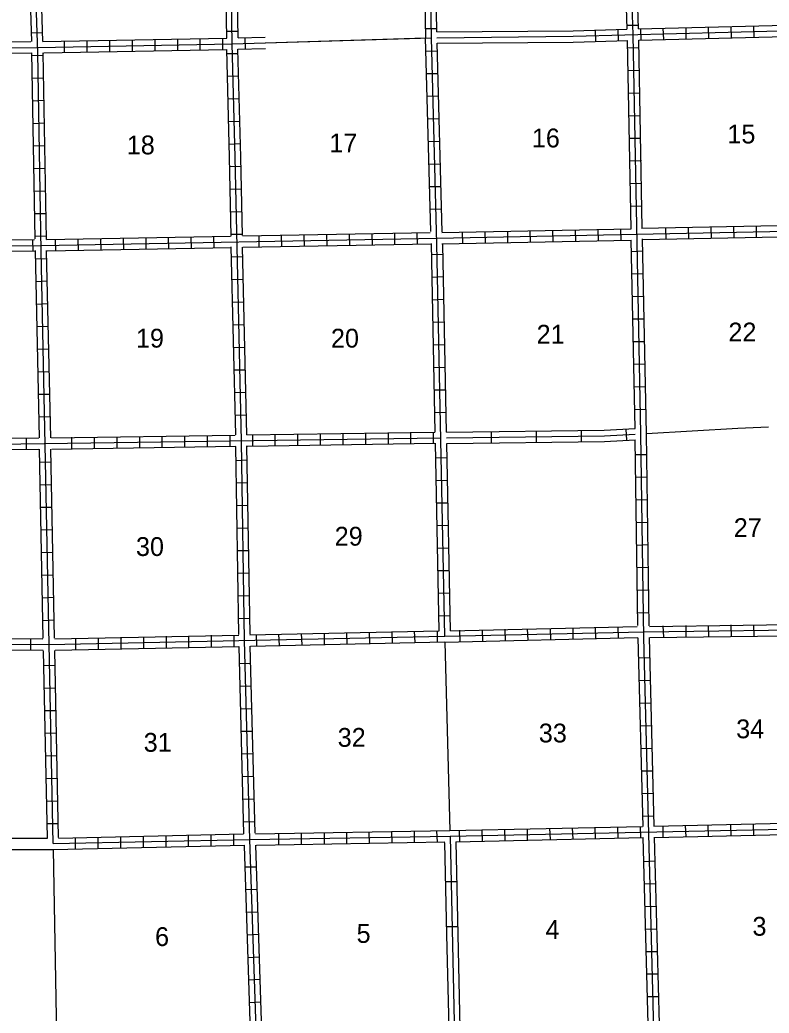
# Model space of a CAD drawing. Extents: x 1826985 to 2172499, y 15894647 to 16271025.
# Drawn here: x 2037284 to 2057170, y 15959443 to 15985822 of the extents above; entities that cross this region are included whole.
import ezdxf

# ---------------------------------------------------------------- set-up
doc = ezdxf.new("R2010")
doc.units = 0
for name, color, linetype in [('L10', 7, 'Continuous'), ('L11', 7, 'Continuous'), ('L13', 7, 'Continuous'), ('L14', 7, 'Continuous'), ('L8', 7, 'Continuous'), ('L9', 7, 'Continuous')]:
    doc.layers.add(name, color=color, linetype=linetype)

msp = doc.modelspace()

# ---------------------------------------------------------------- linework, layer by layer
at = {"layer": 'L10'}
for p, q in [((2048351, 15985503), (2051970, 15985534)), ((2048358, 15985202), (2051970, 15985233)), ((2048611, 15961527), (2048669, 15959044)), ((2048910, 15961528), (2048964, 15959044))]:
    msp.add_line(p, q, dxfattribs=at)
at = {"layer": 'L11'}
for p, q in [((2032857, 15964081), (2038016, 15964092)), ((2032858, 15963781), (2038172, 15963792))]:
    msp.add_line(p, q, dxfattribs=at)
at = {"layer": 'L13'}
msp.add_line((2048563, 15969294), (2048695, 15964295), dxfattribs=at)
for points in [[(2043797, 15985214), (2048049, 15985341)], [(2053916, 15974836), (2056340, 15974975), (2057157, 15975017)], [(2038172, 15963787), (2038257, 15958846)]]:
    msp.add_lwpolyline(points, dxfattribs=at)
at = {"layer": 'L8'}
for p, q in [((2037588, 15985476), (2037889, 15985487)), ((2042762, 15985524), (2043063, 15985524)), ((2048047, 15985592), (2048348, 15985592)), ((2052572, 15985249), (2052562, 15985550)), ((2053169, 15985265), (2053164, 15985566)), ((2053406, 15985677), (2053702, 15985682)), ((2053771, 15985286), (2053766, 15985582)), ((2054373, 15985302), (2054362, 15985603)), ((2054969, 15985318), (2054964, 15985619)), ((2055571, 15985334), (2055561, 15985635)), ((2056173, 15985344), (2056163, 15985640)), ((2056770, 15985360), (2056764, 15985661)), ((2038470, 15984959), (2038470, 15985260)), ((2039072, 15984969), (2039072, 15985265)), ((2039674, 15984975), (2039674, 15985276)), ((2040270, 15984985), (2040270, 15985286)), ((2040872, 15985001), (2040872, 15985302)), ((2041474, 15985012), (2041474, 15985307)), ((2042071, 15985017), (2042071, 15985318)), ((2042673, 15985027), (2042673, 15985328)), ((2043269, 15985043), (2043264, 15985344)), ((2048063, 15984990), (2048364, 15985001)), ((2053422, 15985075), (2053723, 15985085)), ((2037604, 15984874), (2037905, 15984885)), ((2042778, 15984927), (2043079, 15984932)), ((2053428, 15984478), (2053729, 15984484)), ((2037614, 15984278), (2037915, 15984283)), ((2042799, 15984325), (2043095, 15984336)), ((2048079, 15984394), (2048380, 15984399)), ((2037630, 15983676), (2037931, 15983686)), ((2042805, 15983723), (2043106, 15983734)), ((2048095, 15983792), (2048396, 15983802)), ((2053449, 15983876), (2053739, 15983882)), ((2042820, 15983127), (2043121, 15983132)), ((2048111, 15983190), (2048412, 15983200)), ((2053454, 15983274), (2053755, 15983285)), ((2037641, 15983074), (2037937, 15983084)), ((2048132, 15982593), (2048428, 15982599)), ((2053465, 15982678), (2053766, 15982683)), ((2037646, 15982477), (2037947, 15982482)), ((2042836, 15982525), (2043137, 15982535)), ((2053480, 15982076), (2053781, 15982086)), ((2037657, 15981875), (2037958, 15981886)), ((2042857, 15981928), (2043153, 15981933)), ((2048148, 15981991), (2048449, 15982002)), ((2037673, 15981273), (2037973, 15981284)), ((2042863, 15981326), (2043164, 15981337)), ((2048164, 15981395), (2048465, 15981400)), ((2053486, 15981474), (2053787, 15981484)), ((2042878, 15980724), (2043179, 15980735)), ((2048179, 15980793), (2048480, 15980803)), ((2053496, 15980877), (2053797, 15980883)), ((2037678, 15980677), (2037979, 15980682)), ((2050819, 15980228), (2050830, 15979927)), ((2051421, 15980233), (2051432, 15979932)), ((2052023, 15980249), (2052028, 15979953)), ((2052620, 15980260), (2052630, 15979959)), ((2053222, 15980270), (2053232, 15979969)), ((2054420, 15980291), (2054431, 15979990)), ((2055022, 15980307), (2055027, 15980011)), ((2055619, 15980318), (2055629, 15980017)), ((2056221, 15980333), (2056231, 15980032)), ((2056823, 15980344), (2056828, 15980043)), ((2037620, 15979985), (2037630, 15979684)), ((2037688, 15980075), (2037989, 15980085)), ((2038222, 15979990), (2038232, 15979695)), ((2038824, 15980001), (2038829, 15979700)), ((2039420, 15980011), (2039431, 15979710)), ((2040022, 15980027), (2040033, 15979726)), ((2040624, 15980032), (2040629, 15979732)), ((2041221, 15980043), (2041231, 15979742)), ((2041822, 15980059), (2041828, 15979758)), ((2042419, 15980069), (2042430, 15979768)), ((2042889, 15980128), (2043190, 15980133)), ((2043623, 15980091), (2043628, 15979795)), ((2044220, 15980101), (2044230, 15979800)), ((2044821, 15980112), (2044832, 15979811)), ((2045423, 15980128), (2045429, 15979827)), ((2046020, 15980133), (2046031, 15979832)), ((2046622, 15980143), (2046632, 15979842)), ((2047224, 15980159), (2047229, 15979858)), ((2047820, 15980170), (2047831, 15979869)), ((2049019, 15980191), (2049029, 15979890)), ((2049621, 15980201), (2049631, 15979900)), ((2050223, 15980207), (2050228, 15979911)), ((2053523, 15979673), (2053824, 15979684)), ((2037704, 15979478), (2038005, 15979483)), ((2042905, 15979526), (2043206, 15979536)), ((2048211, 15979594), (2048512, 15979600)), ((2042921, 15978924), (2043222, 15978934)), ((2048222, 15978992), (2048523, 15979003)), ((2053528, 15979077), (2053829, 15979082)), ((2037715, 15978876), (2038016, 15978887)), ((2048238, 15978390), (2048538, 15978401)), ((2053549, 15978475), (2053845, 15978485)), ((2037731, 15978274), (2038032, 15978285)), ((2042931, 15978327), (2043232, 15978332)), ((2053554, 15977878), (2053855, 15977883)), ((2037741, 15977678), (2038037, 15977683)), ((2042947, 15977725), (2043248, 15977736)), ((2048248, 15977794), (2048549, 15977799)), ((2037757, 15977076), (2038053, 15977086)), ((2042958, 15977123), (2043253, 15977134)), ((2048253, 15977192), (2048554, 15977202)), ((2053565, 15977276), (2053861, 15977282)), ((2042974, 15976527), (2043269, 15976532)), ((2048269, 15976590), (2048570, 15976600)), ((2053581, 15976674), (2053882, 15976685)), ((2037762, 15976474), (2038063, 15976484)), ((2048280, 15975993), (2048581, 15975999)), ((2053586, 15976078), (2053887, 15976083)), ((2037778, 15975877), (2038079, 15975882)), ((2042989, 15975925), (2043290, 15975935)), ((2053607, 15975476), (2053903, 15975486)), ((2037789, 15975275), (2038090, 15975286)), ((2042995, 15975328), (2043296, 15975333)), ((2048296, 15975391), (2048597, 15975402)), ((2032662, 15974499), (2048449, 15974726)), ((2034024, 15974668), (2037789, 15974726)), ((2037461, 15974420), (2037461, 15974715)), ((2038121, 15974726), (2042995, 15974795)), ((2038665, 15974436), (2038665, 15974737)), ((2039262, 15974441), (2039262, 15974742)), ((2039864, 15974451), (2039864, 15974752)), ((2040466, 15974457), (2040466, 15974758)), ((2041062, 15974467), (2041062, 15974768)), ((2041664, 15974478), (2041664, 15974774)), ((2042266, 15974483), (2042266, 15974784)), ((2042863, 15974494), (2042863, 15974795)), ((2043306, 15974800), (2048296, 15974874)), ((2043465, 15974499), (2043465, 15974800)), ((2044061, 15974515), (2044061, 15974810)), ((2044663, 15974525), (2044663, 15974826)), ((2045265, 15974536), (2045265, 15974832)), ((2045862, 15974541), (2045862, 15974842)), ((2046463, 15974552), (2046463, 15974853)), ((2047065, 15974557), (2047065, 15974858)), ((2047662, 15974568), (2047662, 15974869)), ((2048264, 15974578), (2048264, 15974874)), ((2034014, 15974367), (2037789, 15974425)), ((2038132, 15974425), (2043016, 15974499)), ((2043322, 15974499), (2048296, 15974578)), ((2048322, 15974193), (2048623, 15974203)), ((2053623, 15974277), (2053924, 15974282)), ((2037815, 15974077), (2038116, 15974082)), ((2043021, 15974124), (2043322, 15974135)), ((2053628, 15973675), (2053929, 15973686)), ((2037820, 15973475), (2038121, 15973485)), ((2043032, 15973527), (2043333, 15973533)), ((2048327, 15973591), (2048628, 15973601)), ((2037836, 15972878), (2038137, 15972883)), ((2043037, 15972926), (2043338, 15972936)), ((2048338, 15972994), (2048639, 15972999)), ((2053639, 15973073), (2053940, 15973084)), ((2043047, 15972324), (2043348, 15972334)), ((2048354, 15972392), (2048655, 15972403)), ((2053644, 15972477), (2053945, 15972482)), ((2037847, 15972276), (2038148, 15972287)), ((2048364, 15971790), (2048665, 15971801)), ((2053655, 15971875), (2053956, 15971885)), ((2037863, 15971674), (2038164, 15971685)), ((2043053, 15971727), (2043354, 15971732)), ((2053670, 15971278), (2053971, 15971283)), ((2037873, 15971078), (2038174, 15971083)), ((2043074, 15971125), (2043370, 15971136)), ((2048380, 15971194), (2048681, 15971199)), ((2037889, 15970476), (2038190, 15970486)), ((2043079, 15970523), (2043380, 15970534)), ((2048391, 15970592), (2048686, 15970602)), ((2053681, 15970676), (2053982, 15970681)), ((2043090, 15969926), (2043391, 15969932)), ((2048406, 15969990), (2048707, 15970000)), ((2053686, 15970074), (2053987, 15970085)), ((2037894, 15969874), (2038195, 15969884)), ((2051374, 15969361), (2051363, 15969657)), ((2051970, 15969377), (2051965, 15969678)), ((2052572, 15969393), (2052562, 15969694)), ((2053169, 15969398), (2053164, 15969699)), ((2054373, 15969425), (2054362, 15969726)), ((2054969, 15969435), (2054964, 15969736)), ((2055571, 15969441), (2055561, 15969742)), ((2056173, 15969451), (2056163, 15969752)), ((2056770, 15969451), (2056764, 15969752)), ((2038771, 15969103), (2038771, 15969398)), ((2039373, 15969108), (2039373, 15969409)), ((2039969, 15969124), (2039969, 15969425)), ((2040571, 15969134), (2040571, 15969435)), ((2041173, 15969150), (2041173, 15969451)), ((2041770, 15969161), (2041770, 15969457)), ((2042372, 15969177), (2042372, 15969478)), ((2042974, 15969182), (2042974, 15969483)), ((2043570, 15969203), (2043565, 15969499)), ((2044172, 15969208), (2044161, 15969509)), ((2044774, 15969224), (2044763, 15969525)), ((2045371, 15969235), (2045365, 15969536)), ((2045972, 15969251), (2045962, 15969552)), ((2046569, 15969261), (2046564, 15969557)), ((2047171, 15969277), (2047166, 15969578)), ((2047773, 15969282), (2047762, 15969583)), ((2048370, 15969298), (2048364, 15969599)), ((2048971, 15969309), (2048961, 15969610)), ((2049573, 15969325), (2049563, 15969625)), ((2050170, 15969335), (2050165, 15969636)), ((2050772, 15969351), (2050761, 15969652)), ((2037572, 15969082), (2037572, 15969383)), ((2053713, 15968876), (2054014, 15968886)), ((2037921, 15968675), (2038222, 15968686)), ((2043111, 15968728), (2043412, 15968733)), ((2037931, 15968073), (2038232, 15968084)), ((2043132, 15968126), (2043428, 15968137)), ((2053723, 15968274), (2054019, 15968284)), ((2053739, 15967677), (2054040, 15967682)), ((2037947, 15967477), (2038248, 15967482)), ((2043148, 15967524), (2043449, 15967535)), ((2053755, 15967075), (2054056, 15967086)), ((2037958, 15966875), (2038253, 15966885)), ((2043164, 15966927), (2043465, 15966933)), ((2037963, 15966278), (2038264, 15966283)), ((2043179, 15966325), (2043480, 15966336)), ((2053771, 15966473), (2054072, 15966484)), ((2043195, 15965724), (2043496, 15965734)), ((2053787, 15965877), (2054088, 15965882)), ((2037979, 15965676), (2038280, 15965687)), ((2053802, 15965275), (2054103, 15965285)), ((2037989, 15965074), (2038290, 15965085)), ((2043211, 15965127), (2043512, 15965132)), ((2053824, 15964678), (2054119, 15964683)), ((2038005, 15964477), (2038306, 15964483)), ((2043222, 15964525), (2043523, 15964536)), ((2053164, 15964081), (2053153, 15964382)), ((2053766, 15964103), (2053755, 15964398)), ((2054362, 15964108), (2054357, 15964409)), ((2054964, 15964124), (2054953, 15964425)), ((2055561, 15964145), (2055555, 15964440)), ((2056163, 15964150), (2056157, 15964451)), ((2056764, 15964166), (2056754, 15964467)), ((2039362, 15963817), (2039362, 15964118)), ((2039964, 15963828), (2039964, 15964124)), ((2040566, 15963844), (2040566, 15964145)), ((2041163, 15963849), (2041163, 15964150)), ((2041764, 15963865), (2041764, 15964166)), ((2042361, 15963876), (2042361, 15964176)), ((2042963, 15963891), (2042963, 15964192)), ((2043565, 15964192), (2043565, 15964203)), ((2044161, 15963918), (2044161, 15964219)), ((2044763, 15963923), (2044763, 15964224)), ((2045365, 15963934), (2045365, 15964235)), ((2045962, 15963944), (2045962, 15964240)), ((2046564, 15963960), (2046553, 15964261)), ((2047166, 15963965), (2047155, 15964266)), ((2047762, 15963976), (2047757, 15964277)), ((2048364, 15963986), (2048354, 15964282)), ((2048961, 15964002), (2048956, 15964303)), ((2049563, 15964008), (2049557, 15964308)), ((2050165, 15964023), (2050154, 15964324)), ((2050761, 15964034), (2050756, 15964335)), ((2051363, 15964050), (2051353, 15964351)), ((2051965, 15964060), (2051955, 15964361)), ((2052562, 15964076), (2052556, 15964377)), ((2038765, 15963802), (2038765, 15964103)), ((2043264, 15963326), (2043565, 15963332)), ((2053845, 15963474), (2054146, 15963485)), ((2053861, 15962878), (2054162, 15962883)), ((2043280, 15962724), (2043581, 15962735)), ((2053882, 15962276), (2054177, 15962286)), ((2043306, 15962128), (2043607, 15962133)), ((2043322, 15961526), (2043623, 15961536)), ((2053898, 15961674), (2054198, 15961684)), ((2053913, 15961082), (2054214, 15961082)), ((2043338, 15960924), (2043639, 15960940)), ((2053924, 15960486), (2054220, 15960486)), ((2043364, 15960327), (2043665, 15960343)), ((2043380, 15959725), (2043681, 15959741)), ((2053940, 15959884), (2054241, 15959884))]:
    msp.add_line(p, q, dxfattribs=at)
for points in [[(2037599, 15985249), (2037440, 15990265)], [(2038164, 15963944), (2037958, 15974536), (2037847, 15979684), (2037757, 15984943), (2037588, 15990276)], [(2037894, 15985244), (2037741, 15990286)], [(2042773, 15985334), (2042688, 15990323)], [(2043565, 15958759), (2043391, 15964050), (2043248, 15969340), (2043164, 15974636), (2042995, 15982176), (2042921, 15985186), (2042836, 15990323)], [(2043074, 15985344), (2042989, 15990323)], [(2048056, 15985341), (2048016, 15987667), (2047947, 15990392)], [(2048565, 15969451), (2048354, 15979874), (2048206, 15985349), (2048164, 15987667), (2048095, 15990392)], [(2048351, 15985503), (2048311, 15987667), (2048248, 15990392)], [(2053406, 15985577), (2053248, 15990466)], [(2054114, 15958991), (2053845, 15969420), (2053766, 15974826), (2053565, 15985423), (2053396, 15990476)], [(2053702, 15985582), (2053549, 15990476)], [(2051970, 15985386), (2058829, 15985566), (2064098, 15985619), (2069336, 15985666)], [(2051970, 15985534), (2053391, 15985577)], [(2053702, 15985582), (2058665, 15985709)], [(2032472, 15985033), (2037757, 15985091), (2042921, 15985186), (2048206, 15985349)], [(2032472, 15985186), (2037572, 15985244)], [(2037894, 15985244), (2042773, 15985334)], [(2043074, 15985344), (2043793, 15985365)], [(2048195, 15980201), (2048049, 15985341)], [(2051970, 15985233), (2053422, 15985276)], [(2053507, 15980275), (2053412, 15985276)], [(2053713, 15985286), (2058665, 15985408)], [(2053802, 15980286), (2053713, 15985286)], [(2037921, 15984943), (2042773, 15985033)], [(2042894, 15980075), (2042847, 15982176), (2042773, 15985033)], [(2043073, 15985043), (2043801, 15985064)], [(2043195, 15980091), (2043148, 15982176), (2043073, 15985043)], [(2048496, 15980191), (2048358, 15985202)], [(2032472, 15984885), (2037588, 15984943)], [(2037688, 15980011), (2037604, 15984943)], [(2037989, 15979985), (2037905, 15984943)], [(2032541, 15980545), (2033491, 15979795), (2037847, 15979832), (2048354, 15980027), (2058956, 15980233), (2064204, 15980333), (2069420, 15980376)], [(2032630, 15980661), (2033538, 15979943), (2037673, 15979985)], [(2032445, 15980423), (2033438, 15979642), (2037699, 15979684)], [(2048486, 15980175), (2053507, 15980275)], [(2053787, 15980286), (2058755, 15980386)], [(2037995, 15979985), (2042878, 15980075)], [(2043206, 15980085), (2048174, 15980175)], [(2048486, 15979874), (2053512, 15979974)], [(2053612, 15974969), (2053512, 15979974)], [(2053813, 15979985), (2058797, 15980085)], [(2053917, 15974824), (2053813, 15980011)], [(2037805, 15974726), (2037699, 15979684), (2037699, 15979695)], [(2038105, 15974726), (2037995, 15979684), (2037995, 15979695)], [(2038005, 15979684), (2042889, 15979774)], [(2043016, 15974800), (2042894, 15979795)], [(2043311, 15974800), (2043195, 15979784)], [(2043206, 15979784), (2048206, 15979874)], [(2048306, 15974874), (2048206, 15979874), (2048206, 15979885)], [(2048607, 15974874), (2048507, 15979858)], [(2053686, 15969736), (2053612, 15974669)], [(2053987, 15969726), (2053911, 15974824)], [(2037905, 15969398), (2037805, 15974425)], [(2038206, 15969398), (2038105, 15974420)], [(2043095, 15969499), (2043016, 15974494)], [(2043396, 15969509), (2043311, 15974510)], [(2048412, 15969599), (2048311, 15974583)], [(2048713, 15969599), (2048613, 15974574)], [(2032773, 15969240), (2038053, 15969235), (2048565, 15969451), (2053845, 15969567), (2059146, 15969636), (2064420, 15969757), (2068227, 15969794), (2069690, 15969773)], [(2048713, 15969599), (2053670, 15969715)], [(2053998, 15969715), (2058971, 15969784)], [(2034515, 15969393), (2037894, 15969383)], [(2038211, 15969383), (2043095, 15969483)], [(2043391, 15969493), (2048412, 15969599)], [(2048563, 15969294), (2053686, 15969420)], [(2053824, 15964398), (2053697, 15969409)], [(2054119, 15964409), (2053998, 15969420)], [(2054003, 15969420), (2059003, 15969483)], [(2038222, 15969082), (2043095, 15969182)], [(2043232, 15964208), (2043106, 15969182)], [(2043528, 15964219), (2043396, 15969193)], [(2043406, 15969193), (2048562, 15969302)], [(2034515, 15969092), (2037905, 15969082)], [(2038016, 15964092), (2037915, 15969066)], [(2038311, 15964103), (2038211, 15969076)], [(2038164, 15963944), (2043391, 15964050), (2048707, 15964145), (2059262, 15964367), (2069653, 15964525)], [(2048695, 15964289), (2053813, 15964398)], [(2054114, 15964409), (2059130, 15964520)], [(2038306, 15964092), (2043222, 15964203)], [(2043538, 15964203), (2048695, 15964295)], [(2054130, 15964108), (2059103, 15964219)], [(2054262, 15959160), (2054130, 15964118)], [(2038172, 15963787), (2043253, 15963902)], [(2043406, 15958949), (2043248, 15963886)], [(2043707, 15958960), (2043549, 15963902)], [(2043565, 15963902), (2048565, 15963992)], [(2048855, 15963992), (2053824, 15964103)], [(2053956, 15959160), (2053829, 15964103)]]:
    msp.add_lwpolyline(points, dxfattribs=at)
at = {"layer": 'L9'}
for p, q in [((2048354, 15985349), (2051970, 15985386)), ((2053389, 15974658), (2053374, 15974956)), ((2049805, 15974590), (2049801, 15974888)), ((2050998, 15974605), (2050994, 15974903)), ((2052191, 15974620), (2052187, 15974918)), ((2048707, 15964145), (2048813, 15959203)), ((2048554, 15963965), (2048611, 15961527)), ((2048855, 15963992), (2048910, 15961528)), ((2048581, 15962941), (2048882, 15962941)), ((2048607, 15961742), (2048903, 15961742))]:
    msp.add_line(p, q, dxfattribs=at)
for points in [[(2048607, 15974874), (2052794, 15974927), (2053612, 15974969)], [(2048610, 15974724), (2052799, 15974777), (2053616, 15974819)], [(2048613, 15974574), (2052804, 15974627), (2053612, 15974669)]]:
    msp.add_lwpolyline(points, dxfattribs=at)

# ---------------------------------------------------------------- texts
at = {"layer": 'L14'}
for s, p in [('16', (2050872, 15982435)), ('15', (2056062, 15982540)), ('18', (2040121, 15982250)), ('17', (2045497, 15982303)), ('19', (2040365, 15977118)), ('20', (2045540, 15977118)), ('21', (2050999, 15977223)), ('22', (2056089, 15977282)), ('27', (2056231, 15972086)), ('29', (2045640, 15971859)), ('30', (2040365, 15971584)), ('32', (2045719, 15966516)), ('33', (2051057, 15966632)), ('34', (2056295, 15966743)), ('31', (2040571, 15966384)), ('3', (2056728, 15961499)), ('5', (2046221, 15961309)), ('4', (2051236, 15961415)), ('6', (2040872, 15961225))]:
    msp.add_text(s, height=500, rotation=360, dxfattribs=at).set_placement(p)

doc.saveas('drawing.dxf')
